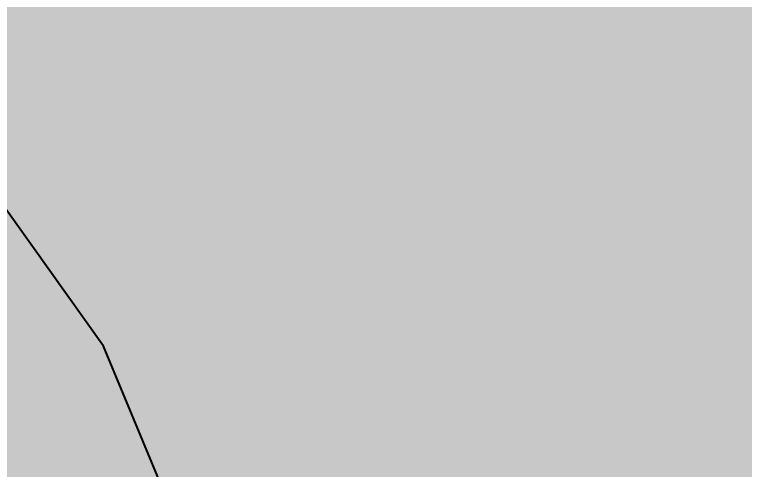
# Model space of a CAD drawing. Extents: x 560272 to 568164, y 6204780 to 6214217.
# Drawn here: x 565751.39 to 565752.513, y 6209832.461 to 6209833.161 of the extents above; entities that cross this region are included whole.
import ezdxf

# ---------------------------------------------------------------- set-up
doc = ezdxf.new("R2010")
doc.units = 0
doc.header["$LTSCALE"] = 5
doc.linetypes.add('DASHED2', pattern=[9.525, 6.35, -3.175])
for name, color, linetype in [('AS-TOWN-H', 254, 'Continuous'), ('RoadSeg', 57, 'DASHED2'), ('T-WATER', 160, 'Continuous'), ('T-WATER-H', 133, 'Continuous')]:
    doc.layers.add(name, color=color, linetype=linetype)
doc.layers.add('ROUTE-MAP-BACKGROUND-H', color=7, linetype='Continuous', true_color=0xf0ebff)
doc.styles.add('120', font='ARIALN.TTF', dxfattribs={"height": 13})

msp = doc.modelspace()

# ---------------------------------------------------------------- hatches: boundary and pattern name
at = {"layer": 'AS-TOWN-H'}
h = msp.add_hatch(color=256, dxfattribs=at)
h.dxf.hatch_style = 1
h.paths.add_polyline_path([(565886.5437, 6210020.3519), (565236.2021, 6210021.9813), (565234.4124, 6209697.7445), (565886.5272, 6209697.5609)])
at = {"layer": 'ROUTE-MAP-BACKGROUND-H'}
h = msp.add_hatch(color=256, dxfattribs=at)
h.dxf.hatch_style = 1
h.paths.add_polyline_path([(565237.99, 6210345.8661), (566535.85, 6210345.7287), (566539.1026, 6209697.3772), (565234.4124, 6209697.7445)])
at = {"layer": 'T-WATER-H'}
h = msp.add_hatch(color=256, dxfattribs=at)
h.dxf.hatch_style = 1
h.paths.add_polyline_path([(565757.8719, 6209857.5988), (565758.4713, 6209857.6542), (565759.6012, 6209857.6332), (565760.0633, 6209857.4585), (565760.2929, 6209857.288), (565760.6166, 6209856.8166), (565760.808, 6209856.3809), (565760.8646, 6209855.8479), (565760.9582, 6209855.5138), (565761.0413, 6209854.6147), (565761.0308, 6209854.0498), (565760.373, 6209852.6325), (565759.9342, 6209852.275), (565759.3662, 6209852.1193), (565758.2352, 6209852.0737), (565757.3053, 6209852.1242), (565756.7065, 6209852.102), (565755.7022, 6209851.7217), (565754.9589, 6209851.0707), (565754.2075, 6209849.9876), (565753.3583, 6209849.006), (565753.186, 6209848.6768), (565753.0414, 6209848.0478), (565753.0592, 6209847.2164), (565753.154, 6209846.9487), (565753.5461, 6209846.5758), (565754.0082, 6209846.401), (565754.4002, 6209846.0281), (565754.8772, 6209844.8557), (565755.2956, 6209844.1166), (565755.548, 6209843.3806), (565755.5302, 6209842.4169), (565755.2194, 6209841.791), (565755.049, 6209841.5615), (565754.5782, 6209841.271), (565753.9776, 6209841.1492), (565753.3074, 6209840.8624), (565752.7302, 6209840.2082), (565752.5204, 6209839.647), (565752.5432, 6209839.0814), (565752.6952, 6209838.314), (565753.1069, 6209837.2094), (565753.166, 6209836.8094), (565753.0903, 6209836.3121), (565753.0195, 6209836.0807), (565752.6085, 6209835.4235), (565752.3599, 6209834.5638), (565752.3476, 6209833.8991), (565752.5051, 6209833.4308), (565753.0272, 6209832.5847), (565753.3667, 6209831.4867), (565753.6843, 6209830.6831), (565753.7138, 6209830.483), (565754.0031, 6209829.9458), (565754.1483, 6209828.8129), (565754.1201, 6209827.2842), (565753.7022, 6209826.2614), (565753.1226, 6209825.4743), (565751.4767, 6209824.4301), (565751.2389, 6209824.2792), (565750.1361, 6209823.9672), (565749.8709, 6209824.0054), (565749.3798, 6209824.4134), (565749.1576, 6209824.9826), (565749.4099, 6209826.0417), (565749.9927, 6209826.995), (565750.4099, 6209827.9845), (565750.664, 6209829.1433), (565750.688, 6209830.4394), (565750.4713, 6209831.3077), (565750.1519, 6209832.0117), (565749.7132, 6209832.5891), (565749.2448, 6209833.2918), (565748.9623, 6209834.1946), (565748.5678, 6209836.2297), (565748.5457, 6209836.8285), (565748.2976, 6209837.7971), (565747.7616, 6209839.3694), (565747.7677, 6209839.7018), (565747.873, 6209839.999), (565748.2489, 6209840.5572), (565749.2982, 6209841.5683), (565749.0249, 6209841.1744), (565748.8859, 6209840.8446), (565748.7985, 6209839.7159), (565748.9154, 6209838.8494), (565749.4238, 6209837.5768), (565749.4792, 6209836.9774), (565749.206, 6209836.5835), (565749.2626, 6209836.0506), (565749.4558, 6209835.7146), (565749.8854, 6209835.5737), (565750.2214, 6209835.7669), (565750.6651, 6209836.3903), (565750.7346, 6209836.5552), (565751.041, 6209836.9485), (565751.2164, 6209837.4438), (565751.1733, 6209838.7079), (565751.3825, 6209839.2359), (565751.4887, 6209839.3777), (565751.9961, 6209840.0556), (565752.3678, 6209840.3811), (565753.1498, 6209841.3307), (565753.4563, 6209841.7239), (565754.436, 6209842.5701), (565754.7098, 6209842.9972), (565754.7824, 6209843.3283), (565754.7209, 6209843.5954), (565754.367, 6209844.2336), (565754.1042, 6209844.4046), (565752.7393, 6209846.0921), (565752.4488, 6209846.5628), (565752.2605, 6209847.1647), (565752.2389, 6209847.7967), (565752.3232, 6209848.7592), (565752.538, 6209849.5863), (565752.7084, 6209849.8159), (565753.0795, 6209850.1082), (565753.5823, 6209850.3316), (565753.9546, 6209850.6903), (565754.0586, 6209850.9211), (565754.0309, 6209851.2208), (565753.6093, 6209851.7937), (565753.32, 6209852.331), (565753.3286, 6209852.7962), (565753.6683, 6209853.1889), (565753.936, 6209853.2836), (565755.2819, 6209854.1563), (565755.5157, 6209854.2184), (565755.8185, 6209854.4123), (565756.5206, 6209854.632), (565757.6763, 6209856.0068), (565757.9501, 6209856.4338), (565758.0221, 6209856.7317), (565758.0319, 6209857.2634)])

# ---------------------------------------------------------------- linework, layer by layer
at = {"layer": 'T-WATER', "flags": 128}
msp.add_lwpolyline([(565747.3606, 6209805.1033), (565747.7039, 6209807.4905), (565747.7162, 6209809.9503), (565747.7259, 6209812.2771), (565747.956, 6209815.7301), (565747.9227, 6209817.5258), (565748.2292, 6209819.7142), (565748.5233, 6209821.2379), (565749.8709, 6209824.0054), (565750.322, 6209825.0275), (565751.8548, 6209827.027), (565752.4056, 6209828.0473), (565752.4917, 6209829.1095), (565752.4117, 6209830.1747), (565751.9723, 6209831.5791), (565751.5267, 6209832.6511), (565750.7814, 6209833.6954), (565750.2183, 6209835.6008), (565750.2214, 6209835.7669)], dxfattribs=at)

# ---------------------------------------------------------------- texts
at = {"layer": 'RoadSeg', "style": '120'}
msp.add_text('15', height=7.97691, rotation=359.4504, dxfattribs=at).set_placement((565750.701, 6209828.9028))

doc.saveas('drawing.dxf')
